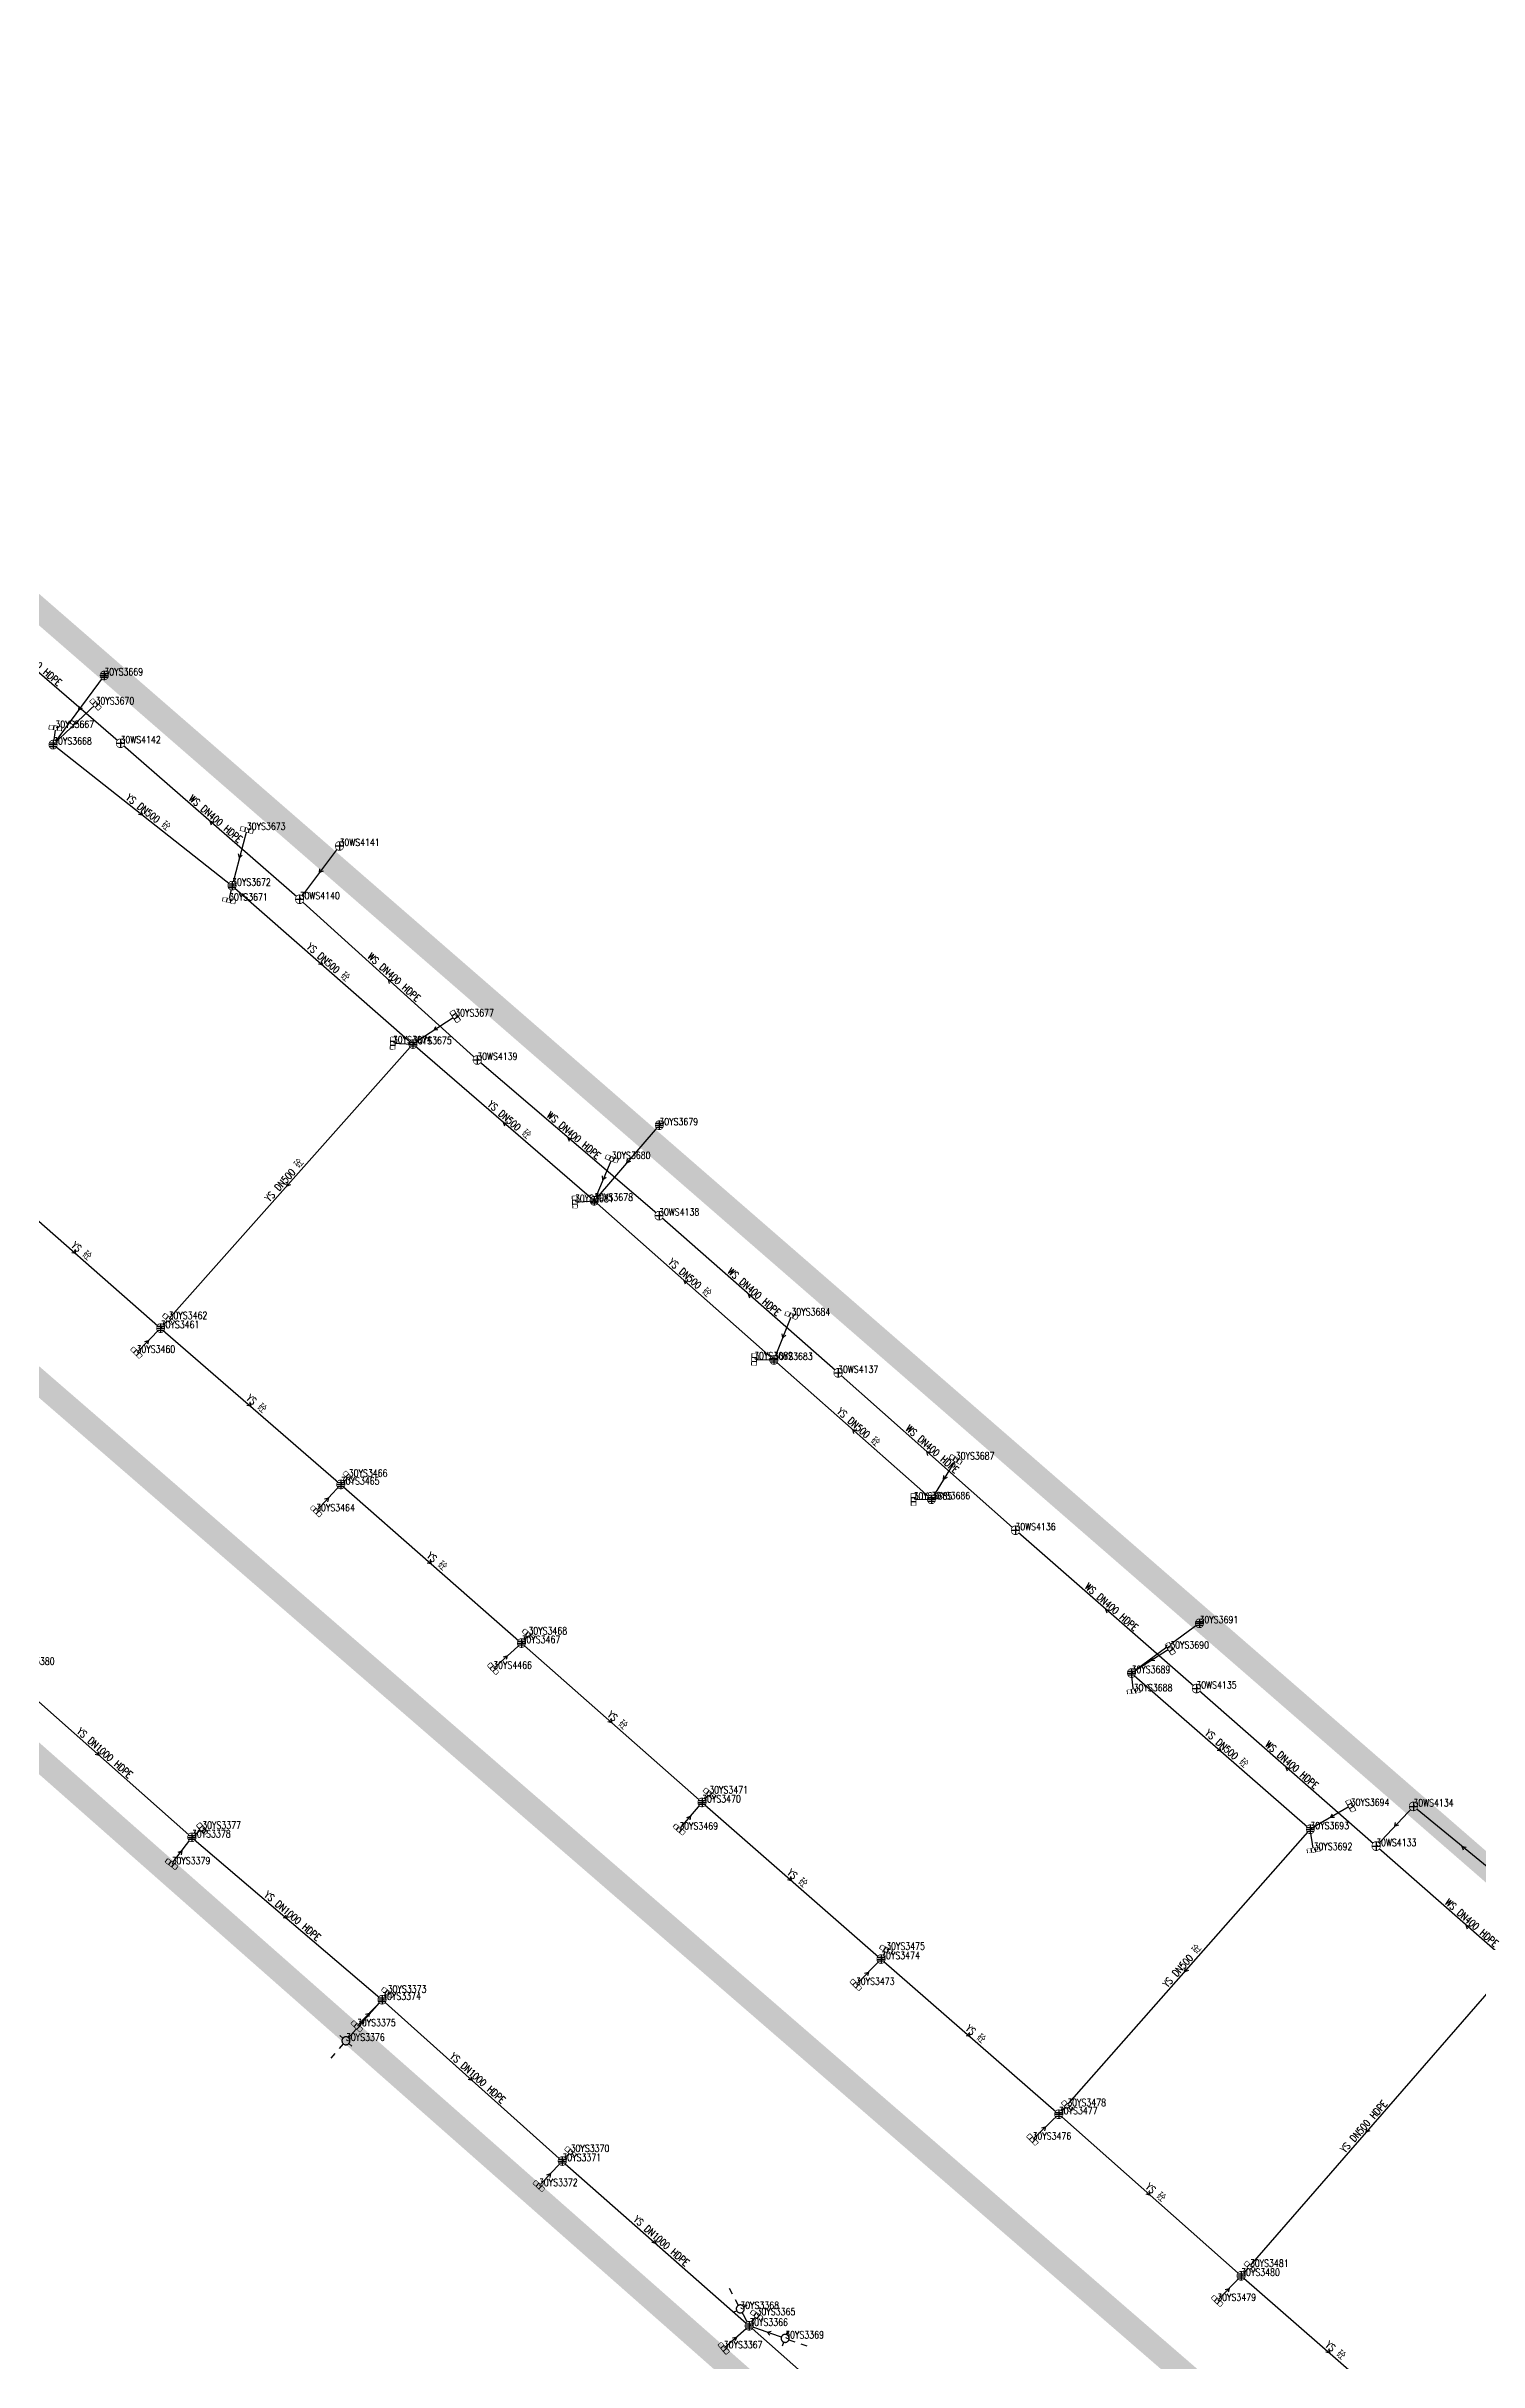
# Model space of a CAD drawing. Extents: x 78813 to 99477, y 2421021 to 2448125.
# Drawn here: x 85092.8 to 85272.8, y 2431211.4 to 2431502.3 of the extents above; entities that cross this region are included whole.
import ezdxf
from ezdxf.enums import TextEntityAlignment as Align

# ---------------------------------------------------------------- set-up
doc = ezdxf.new("R2010")
doc.units = 0
doc.set_wipeout_variables(frame=1)
doc.layers.get('0').update_dxf_attribs({"linetype": 'CONTINUOUS'})
for name, color, linetype in [('DX_WS', 16, 'CONTINUOUS'), ('DX_YS', 42, 'CONTINUOUS'), ('道路', 5, 'CONTINUOUS')]:
    doc.layers.add(name, color=color, linetype=linetype)
for name, color, linetype, true_color in [('WSLINE', 7, 'CONTINUOUS', 0x7f0000), ('YSANNEXE', 7, 'CONTINUOUS', 0xcc9900), ('YSLINE', 7, 'CONTINUOUS', 0xcc9900)]:
    doc.layers.add(name, color=color, linetype=linetype, true_color=true_color)
doc.styles.add('CcNameZT', font='txt.SHX', dxfattribs={"width": 0.8, "bigfont": 'HZTXT.SHX'})
doc.styles.get("Standard").update_dxf_attribs({"font": 'txt.shx', "bigfont": 'hztxt.shx'})

# ---------------------------------------------------------------- blocks, each defined once
blk = doc.blocks.new('PS污水井')
blk.add_lwpolyline([(1, 0), (1, 0.07), (0.99, 0.14), (0.98, 0.21), (0.96, 0.28), (0.94, 0.34), (0.91, 0.41), (0.88, 0.47), (0.85, 0.53), (0.81, 0.59), (0.77, 0.64), (0.72, 0.69), (0.67, 0.74), (0.62, 0.79), (0.56, 0.83), (0.5, 0.87), (0.44, 0.9), (0.37, 0.93), (0.31, 0.95), (0.24, 0.97), (0.17, 0.98), (0.1, 0.99), (0.03, 1), (-0.03, 1), (-0.1, 0.99), (-0.17, 0.98), (-0.24, 0.97), (-0.31, 0.95), (-0.37, 0.93), (-0.44, 0.9), (-0.5, 0.87), (-0.56, 0.83), (-0.62, 0.79), (-0.67, 0.74), (-0.72, 0.69), (-0.77, 0.64), (-0.81, 0.59), (-0.85, 0.53), (-0.88, 0.47), (-0.91, 0.41), (-0.94, 0.34), (-0.96, 0.28), (-0.98, 0.21), (-0.99, 0.14), (-1, 0.07), (-1, 0), (-1, -0.07), (-0.99, -0.14), (-0.98, -0.21), (-0.96, -0.28), (-0.94, -0.34), (-0.91, -0.41), (-0.88, -0.47), (-0.85, -0.53), (-0.81, -0.59), (-0.77, -0.64), (-0.72, -0.69), (-0.67, -0.74), (-0.62, -0.79), (-0.56, -0.83), (-0.5, -0.87), (-0.44, -0.9), (-0.37, -0.93), (-0.31, -0.95), (-0.24, -0.97), (-0.17, -0.98), (-0.1, -0.99), (-0.03, -1), (0.03, -1), (0.1, -0.99), (0.17, -0.98), (0.24, -0.97), (0.31, -0.95), (0.37, -0.93), (0.44, -0.9), (0.5, -0.87), (0.56, -0.83), (0.62, -0.79), (0.67, -0.74), (0.72, -0.69), (0.77, -0.64), (0.81, -0.59), (0.85, -0.53), (0.88, -0.47), (0.91, -0.41), (0.94, -0.34), (0.96, -0.28), (0.98, -0.21), (0.99, -0.14), (1, 0)], close=True)
blk.add_wipeout([(1, 0), (1, 0.07), (0.99, 0.14), (0.98, 0.21), (0.96, 0.28), (0.94, 0.34), (0.91, 0.41), (0.88, 0.47), (0.85, 0.53), (0.81, 0.59), (0.77, 0.64), (0.72, 0.69), (0.67, 0.74), (0.62, 0.79), (0.56, 0.83), (0.5, 0.87), (0.44, 0.9), (0.37, 0.93), (0.31, 0.95), (0.24, 0.97), (0.17, 0.98), (0.1, 0.99), (0.03, 1), (-0.03, 1), (-0.1, 0.99), (-0.17, 0.98), (-0.24, 0.97), (-0.31, 0.95), (-0.37, 0.93), (-0.44, 0.9), (-0.5, 0.87), (-0.56, 0.83), (-0.62, 0.79), (-0.67, 0.74), (-0.72, 0.69), (-0.77, 0.64), (-0.81, 0.59), (-0.85, 0.53), (-0.88, 0.47), (-0.91, 0.41), (-0.94, 0.34), (-0.96, 0.28), (-0.98, 0.21), (-0.99, 0.14), (-1, 0.07), (-1, 0), (-1, -0.07), (-0.99, -0.14), (-0.98, -0.21), (-0.96, -0.28), (-0.94, -0.34), (-0.91, -0.41), (-0.88, -0.47), (-0.85, -0.53), (-0.81, -0.59), (-0.77, -0.64), (-0.72, -0.69), (-0.67, -0.74), (-0.62, -0.79), (-0.56, -0.83), (-0.5, -0.87), (-0.44, -0.9), (-0.37, -0.93), (-0.31, -0.95), (-0.24, -0.97), (-0.17, -0.98), (-0.1, -0.99), (-0.03, -1), (0.03, -1), (0.1, -0.99), (0.17, -0.98), (0.24, -0.97), (0.31, -0.95), (0.37, -0.93), (0.44, -0.9), (0.5, -0.87), (0.56, -0.83), (0.62, -0.79), (0.67, -0.74), (0.72, -0.69), (0.77, -0.64), (0.81, -0.59), (0.85, -0.53), (0.88, -0.47), (0.91, -0.41), (0.94, -0.34), (0.96, -0.28), (0.98, -0.21), (0.99, -0.14)])
for p, q in [((-1, 0), (0, 0)), ((0, 1), (0, 0)), ((0, 0), (0, -1)), ((0, 0), (1, 0))]:
    blk.add_line(p, q)
blk = doc.blocks.new('LX')
for p, q in [((-0.866, 0.5), (0, 0)), ((0, 0), (-0.866, -0.5))]:
    blk.add_line(p, q)
blk = doc.blocks.new('PS雨水井')
blk.add_lwpolyline([(1, 0), (1, 0.07), (0.99, 0.14), (0.98, 0.21), (0.96, 0.28), (0.94, 0.34), (0.91, 0.41), (0.88, 0.47), (0.85, 0.53), (0.81, 0.59), (0.77, 0.64), (0.72, 0.69), (0.67, 0.74), (0.62, 0.79), (0.56, 0.83), (0.5, 0.87), (0.44, 0.9), (0.37, 0.93), (0.31, 0.95), (0.24, 0.97), (0.17, 0.98), (0.1, 0.99), (0.03, 1), (-0.03, 1), (-0.1, 0.99), (-0.17, 0.98), (-0.24, 0.97), (-0.31, 0.95), (-0.37, 0.93), (-0.44, 0.9), (-0.5, 0.87), (-0.56, 0.83), (-0.62, 0.79), (-0.67, 0.74), (-0.72, 0.69), (-0.77, 0.64), (-0.81, 0.59), (-0.85, 0.53), (-0.88, 0.47), (-0.91, 0.41), (-0.94, 0.34), (-0.96, 0.28), (-0.98, 0.21), (-0.99, 0.14), (-1, 0.07), (-1, 0), (-1, -0.07), (-0.99, -0.14), (-0.98, -0.21), (-0.96, -0.28), (-0.94, -0.34), (-0.91, -0.41), (-0.88, -0.47), (-0.85, -0.53), (-0.81, -0.59), (-0.77, -0.64), (-0.72, -0.69), (-0.67, -0.74), (-0.62, -0.79), (-0.56, -0.83), (-0.5, -0.87), (-0.44, -0.9), (-0.37, -0.93), (-0.31, -0.95), (-0.24, -0.97), (-0.17, -0.98), (-0.1, -0.99), (-0.03, -1), (0.03, -1), (0.1, -0.99), (0.17, -0.98), (0.24, -0.97), (0.31, -0.95), (0.37, -0.93), (0.44, -0.9), (0.5, -0.87), (0.56, -0.83), (0.62, -0.79), (0.67, -0.74), (0.72, -0.69), (0.77, -0.64), (0.81, -0.59), (0.85, -0.53), (0.88, -0.47), (0.91, -0.41), (0.94, -0.34), (0.96, -0.28), (0.98, -0.21), (0.99, -0.14), (1, 0)], close=True)
blk.add_wipeout([(1, 0), (1, 0.07), (0.99, 0.14), (0.98, 0.21), (0.96, 0.28), (0.94, 0.34), (0.91, 0.41), (0.88, 0.47), (0.85, 0.53), (0.81, 0.59), (0.77, 0.64), (0.72, 0.69), (0.67, 0.74), (0.62, 0.79), (0.56, 0.83), (0.5, 0.87), (0.44, 0.9), (0.37, 0.93), (0.31, 0.95), (0.24, 0.97), (0.17, 0.98), (0.1, 0.99), (0.03, 1), (-0.03, 1), (-0.1, 0.99), (-0.17, 0.98), (-0.24, 0.97), (-0.31, 0.95), (-0.37, 0.93), (-0.44, 0.9), (-0.5, 0.87), (-0.56, 0.83), (-0.62, 0.79), (-0.67, 0.74), (-0.72, 0.69), (-0.77, 0.64), (-0.81, 0.59), (-0.85, 0.53), (-0.88, 0.47), (-0.91, 0.41), (-0.94, 0.34), (-0.96, 0.28), (-0.98, 0.21), (-0.99, 0.14), (-1, 0.07), (-1, 0), (-1, -0.07), (-0.99, -0.14), (-0.98, -0.21), (-0.96, -0.28), (-0.94, -0.34), (-0.91, -0.41), (-0.88, -0.47), (-0.85, -0.53), (-0.81, -0.59), (-0.77, -0.64), (-0.72, -0.69), (-0.67, -0.74), (-0.62, -0.79), (-0.56, -0.83), (-0.5, -0.87), (-0.44, -0.9), (-0.37, -0.93), (-0.31, -0.95), (-0.24, -0.97), (-0.17, -0.98), (-0.1, -0.99), (-0.03, -1), (0.03, -1), (0.1, -0.99), (0.17, -0.98), (0.24, -0.97), (0.31, -0.95), (0.37, -0.93), (0.44, -0.9), (0.5, -0.87), (0.56, -0.83), (0.62, -0.79), (0.67, -0.74), (0.72, -0.69), (0.77, -0.64), (0.81, -0.59), (0.85, -0.53), (0.88, -0.47), (0.91, -0.41), (0.94, -0.34), (0.96, -0.28), (0.98, -0.21), (0.99, -0.14)])
for p, q in [((-1, 0), (0, 0)), ((-0.88, 0.48), (0, 0.47)), ((0, 1), (0, 0)), ((0, 0.47), (0.88, 0.47)), ((0, 0), (0, -1)), ((0, 0), (1, 0)), ((-0.88, -0.48), (0, -0.48)), ((0, -0.48), (0.88, -0.48))]:
    blk.add_line(p, q)
blk = doc.blocks.new('PS雨篦')
blk.add_lwpolyline([(-1.5, 0.5), (0, 0.5), (1.5, 0.5), (1.5, -0.5), (0, -0.5), (-1.5, -0.5)], close=True)
blk.add_wipeout([(-1.5, 0.5), (0, 0.5), (1.5, 0.5), (1.5, -0.5), (0, -0.5), (-1.5, -0.5)])
for p, q in [((-0.51, -0.5), (-0.51, 0.5)), ((0.49, -0.5), (0.49, 0.5))]:
    blk.add_line(p, q)
blk = doc.blocks.new('PS预留口')
blk.add_lwpolyline([(4.2, 0), (5.8, 0)])
blk.add_wipeout([(1, 0), (1, 0.07), (0.99, 0.14), (0.98, 0.21), (0.96, 0.28), (0.94, 0.34), (0.91, 0.41), (0.88, 0.47), (0.85, 0.53), (0.81, 0.59), (0.77, 0.64), (0.72, 0.69), (0.67, 0.74), (0.62, 0.79), (0.56, 0.83), (0.5, 0.87), (0.44, 0.9), (0.37, 0.93), (0.31, 0.95), (0.24, 0.97), (0.17, 0.98), (0.1, 0.99), (0.03, 1), (-0.03, 1), (-0.1, 0.99), (-0.17, 0.98), (-0.24, 0.97), (-0.31, 0.95), (-0.37, 0.93), (-0.44, 0.9), (-0.5, 0.87), (-0.56, 0.83), (-0.62, 0.79), (-0.67, 0.74), (-0.72, 0.69), (-0.77, 0.64), (-0.81, 0.59), (-0.85, 0.53), (-0.88, 0.47), (-0.91, 0.41), (-0.94, 0.34), (-0.96, 0.28), (-0.98, 0.21), (-0.99, 0.14), (-1, 0.07), (-1, 0), (-1, -0.07), (-0.99, -0.14), (-0.98, -0.21), (-0.96, -0.28), (-0.94, -0.34), (-0.91, -0.41), (-0.88, -0.47), (-0.85, -0.53), (-0.81, -0.59), (-0.77, -0.64), (-0.72, -0.69), (-0.67, -0.74), (-0.62, -0.79), (-0.56, -0.83), (-0.5, -0.87), (-0.44, -0.9), (-0.37, -0.93), (-0.31, -0.95), (-0.24, -0.97), (-0.17, -0.98), (-0.1, -0.99), (-0.03, -1), (0.03, -1), (0.1, -0.99), (0.17, -0.98), (0.24, -0.97), (0.31, -0.95), (0.37, -0.93), (0.44, -0.9), (0.5, -0.87), (0.56, -0.83), (0.62, -0.79), (0.67, -0.74), (0.72, -0.69), (0.77, -0.64), (0.81, -0.59), (0.85, -0.53), (0.88, -0.47), (0.91, -0.41), (0.94, -0.34), (0.96, -0.28), (0.98, -0.21), (0.99, -0.14)])
blk.add_line((1, 0), (2.6, 0))
blk.add_lwpolyline([(1, 0), (1, 0.07), (0.99, 0.14), (0.98, 0.21), (0.96, 0.28), (0.94, 0.34), (0.91, 0.41), (0.88, 0.47), (0.85, 0.53), (0.81, 0.59), (0.77, 0.64), (0.72, 0.69), (0.67, 0.74), (0.62, 0.79), (0.56, 0.83), (0.5, 0.87), (0.44, 0.9), (0.37, 0.93), (0.31, 0.95), (0.24, 0.97), (0.17, 0.98), (0.1, 0.99), (0.03, 1), (-0.03, 1), (-0.1, 0.99), (-0.17, 0.98), (-0.24, 0.97), (-0.31, 0.95), (-0.37, 0.93), (-0.44, 0.9), (-0.5, 0.87), (-0.56, 0.83), (-0.62, 0.79), (-0.67, 0.74), (-0.72, 0.69), (-0.77, 0.64), (-0.81, 0.59), (-0.85, 0.53), (-0.88, 0.47), (-0.91, 0.41), (-0.94, 0.34), (-0.96, 0.28), (-0.98, 0.21), (-0.99, 0.14), (-1, 0.07), (-1, 0), (-1, -0.07), (-0.99, -0.14), (-0.98, -0.21), (-0.96, -0.28), (-0.94, -0.34), (-0.91, -0.41), (-0.88, -0.47), (-0.85, -0.53), (-0.81, -0.59), (-0.77, -0.64), (-0.72, -0.69), (-0.67, -0.74), (-0.62, -0.79), (-0.56, -0.83), (-0.5, -0.87), (-0.44, -0.9), (-0.37, -0.93), (-0.31, -0.95), (-0.24, -0.97), (-0.17, -0.98), (-0.1, -0.99), (-0.03, -1), (0.03, -1), (0.1, -0.99), (0.17, -0.98), (0.24, -0.97), (0.31, -0.95), (0.37, -0.93), (0.44, -0.9), (0.5, -0.87), (0.56, -0.83), (0.62, -0.79), (0.67, -0.74), (0.72, -0.69), (0.77, -0.64), (0.81, -0.59), (0.85, -0.53), (0.88, -0.47), (0.91, -0.41), (0.94, -0.34), (0.96, -0.28), (0.98, -0.21), (0.99, -0.14), (1, 0)], close=True)
for points in [[(0, 1), (0, 2)], [(0, -2), (0, -1)]]:
    blk.add_lwpolyline(points)

msp = doc.modelspace()

# ---------------------------------------------------------------- linework, layer by layer
at = {"layer": 'WSLINE'}
for p, q in [((85102.1, 2431414.73), (85079.19, 2431434.49)), ((85124.61, 2431395.13), (85102.1, 2431414.73)), ((85129.62, 2431401.83), (85124.61, 2431395.13)), ((85146.93, 2431374.94), (85124.61, 2431395.13)), ((85169.77, 2431355.38), (85146.93, 2431374.94)), ((85192.27, 2431335.63), (85169.77, 2431355.38)), ((85214.55, 2431315.85), (85192.27, 2431335.63)), ((85237.29, 2431295.96), (85214.55, 2431315.85)), ((85259.88, 2431276.17), (85237.29, 2431295.96)), ((85264.56, 2431281.16), (85259.88, 2431276.17)), ((85276.84, 2431271.1), (85264.56, 2431281.16)), ((85282.51, 2431256.28), (85259.88, 2431276.17))]:
    msp.add_line(p, q, dxfattribs=at)
at = {"layer": 'YSLINE'}
for p, q in [((85100.07, 2431423.26), (85093.63, 2431414.56)), ((85098.96, 2431419.62), (85093.63, 2431414.56)), ((85093.92, 2431416.66), (85093.63, 2431414.56)), ((85117.97, 2431403.84), (85116.12, 2431396.84)), ((85115.74, 2431394.97), (85116.12, 2431396.84)), ((85144.15, 2431380.42), (85138.85, 2431376.94)), ((85138.85, 2431376.94), (85107.15, 2431341.25)), ((85136.32, 2431377.05), (85138.85, 2431376.94)), ((85163.83, 2431362.52), (85161.63, 2431357.25)), ((85085.79, 2431359.98), (85107.15, 2431341.25)), ((85159.2, 2431357.08), (85161.63, 2431357.25)), ((85104.11, 2431338.16), (85107.15, 2431341.25)), ((85108.14, 2431342.39), (85107.15, 2431341.25)), ((85107.15, 2431341.25), (85129.78, 2431321.61)), ((85186.41, 2431342.85), (85184.21, 2431337.25)), ((85181.72, 2431337.32), (85184.21, 2431337.25)), ((85207.05, 2431324.75), (85204, 2431319.74)), ((85126.68, 2431318.25), (85129.78, 2431321.61)), ((85130.78, 2431322.58), (85129.78, 2431321.61)), ((85129.78, 2431321.61), (85152.49, 2431301.68)), ((85201.75, 2431319.71), (85204, 2431319.74)), ((85148.93, 2431298.46), (85152.49, 2431301.68)), ((85153.36, 2431302.77), (85152.49, 2431301.68)), ((85152.49, 2431301.68), (85175.18, 2431281.66)), ((85234.01, 2431300.99), (85229.14, 2431297.91)), ((85087.78, 2431297.88), (85111.07, 2431277.27)), ((85229.41, 2431295.62), (85229.14, 2431297.91)), ((85176.08, 2431282.79), (85175.18, 2431281.66)), ((85172.31, 2431278.24), (85175.18, 2431281.66)), ((85175.18, 2431281.66), (85197.67, 2431261.98)), ((85256.68, 2431281.23), (85251.61, 2431278.29)), ((85108.52, 2431273.9), (85111.07, 2431277.27)), ((85112.37, 2431278.35), (85111.07, 2431277.27)), ((85111.07, 2431277.27), (85134.97, 2431256.87)), ((85251.61, 2431278.29), (85220, 2431242.48)), ((85252.02, 2431275.67), (85251.61, 2431278.29)), ((85198.31, 2431263.15), (85197.67, 2431261.98)), ((85194.5, 2431258.73), (85197.67, 2431261.98)), ((85197.67, 2431261.98), (85220, 2431242.48)), ((85130.43, 2431251.71), (85134.97, 2431256.87)), ((85131.81, 2431253.53), (85134.97, 2431256.87)), ((85135.67, 2431257.75), (85134.97, 2431256.87)), ((85134.97, 2431256.87), (85157.62, 2431236.6)), ((85274.35, 2431258.29), (85242.91, 2431222.18)), ((85216.7, 2431239.29), (85220, 2431242.48)), ((85221.06, 2431243.5), (85220, 2431242.48)), ((85220, 2431242.48), (85242.91, 2431222.18)), ((85154.68, 2431233.46), (85157.62, 2431236.6)), ((85158.66, 2431237.75), (85157.62, 2431236.6)), ((85157.62, 2431236.6), (85181.1, 2431215.9)), ((85239.91, 2431219.02), (85242.91, 2431222.18)), ((85244.01, 2431223.31), (85242.91, 2431222.18)), ((85242.91, 2431222.18), (85265.2, 2431202.78)), ((85177.9, 2431213.08), (85181.1, 2431215.9)), ((85179.98, 2431218.02), (85181.1, 2431215.9)), ((85182.03, 2431217.23), (85181.1, 2431215.9)), ((85181.1, 2431215.9), (85204.04, 2431195.61)), ((85185.62, 2431214.32), (85181.1, 2431215.9))]:
    msp.add_line(p, q, dxfattribs=at)

# ---------------------------------------------------------------- block references
at = {"layer": 'DX_WS', "yscale": 0.5, "zscale": 0.5}
for p, xscale, rotation in [((85113.36, 2431404.93), 0.5000000000826827, 139.2287442066078), ((85127.11, 2431398.48), 0.4999999999587626, 233.1938226147921), ((85135.77, 2431385.04), 0.4999999998782457, 138.082828643291), ((85158.35, 2431365.16), 0.5000000000826827, 139.2287442066078), ((85181.02, 2431345.5), 0.5000000000124648, 138.6557864201895), ((85203.41, 2431325.74), 0.5000000000124648, 138.6557864201895), ((85225.92, 2431305.9), 0.5000000000124648, 138.6557864201895), ((85248.58, 2431286.06), 0.5000000000124648, 138.6557864201895), ((85262.22, 2431278.66), 0.5000000000041096, 226.8912868717683), ((85270.7, 2431276.13), 0.5000000000554489, 140.9476175954953), ((85271.19, 2431266.22), 0.5000000000124648, 138.6557864201895)]:
    msp.add_blockref('LX', p, dxfattribs=dict(at, xscale=xscale, rotation=rotation))
at = {"layer": 'YSANNEXE', "yscale": 0.5, "zscale": 0.5}
for p, xscale, rotation in [((85104.88, 2431405.7), 0.4999999999654123, 322.0022808685885), ((85117.05, 2431400.34), 0.5000000001453376, 254.9662188368585), ((85127.49, 2431386.89), 0.4999999998866608, 318.5645341074481), ((85141.5, 2431378.68), 0.4999999999887741, 213.1402997866609), ((85150.24, 2431367.1), 0.5000000000826827, 139.2287442066078), ((85123, 2431359.1), 0.50000000014632, 228.6101602728715), ((85162.73, 2431359.89), 0.4999999998604032, 247.5177674905042), ((85096.47, 2431350.62), 0.4999999998866608, 318.5645341074481), ((85172.92, 2431347.25), 0.5000000000124648, 138.6557864201895), ((85185.31, 2431340.05), 0.5000000001442558, 248.6636830929885), ((85118.47, 2431331.43), 0.5000000001204519, 319.1374918729616), ((85194.11, 2431328.5), 0.5000000000124648, 138.6557864201895), ((85141.14, 2431311.64), 0.4999999998866608, 318.5645341074481), ((85163.84, 2431291.67), 0.4999999998866608, 318.5645341074481), ((85240.38, 2431288.1), 0.5000000001204519, 319.1374918729616), ((85099.43, 2431287.57), 0.4999999998866608, 318.5645341074481), ((85186.43, 2431271.82), 0.4999999998866608, 318.5645341074481), ((85123.02, 2431267.07), 0.4999999999088414, 319.7104496964721), ((85235.81, 2431260.39), 0.50000000014632, 228.6101602728715), ((85208.84, 2431252.23), 0.5000000001204519, 319.1374918729616), ((85146.3, 2431246.74), 0.4999999999871826, 317.9915762995381), ((85258.63, 2431240.23), 0.5000000001008229, 229.1831180618362), ((85231.46, 2431232.33), 0.4999999998866608, 318.5645341074481), ((85169.36, 2431226.25), 0.4999999998866608, 318.5645341074481), ((85254.06, 2431212.48), 0.5000000001204519, 319.1374918729616)]:
    msp.add_blockref('LX', p, dxfattribs=dict(at, xscale=xscale, rotation=rotation))

# ---------------------------------------------------------------- texts
at = {"layer": 'DX_WS', "style": 'CcNameZT', "width": 0.8}
for rotation, p in [(319.2188, (85090.81, 2431424.8, 0.87)), (318.9504, (85113.52, 2431405.12, 0.79)), (317.8782, (85135.94, 2431385.22, 1.02)), (319.4132, (85158.52, 2431365.35, 0.95)), (318.7314, (85181.19, 2431345.69, 0.99)), (318.4086, (85203.58, 2431325.93, 1.17)), (318.803, (85226.09, 2431306.09, 1.16)), (318.7775, (85248.75, 2431286.25, 0.99)), (318.6924, (85271.36, 2431266.41, 0.72))]:
    msp.add_text(' WS DN400 HDPE', height=0.9, rotation=rotation, dxfattribs=at).set_placement(p, align=Align.CENTER)
at = {"layer": 'DX_YS', "style": 'CcNameZT', "width": 0.8}
for s, rotation, p in [(' YS DN500 砼', 321.7612, (85105.03, 2431405.9, 1.87)), (' YS DN500 砼', 318.7975, (85127.65, 2431387.08, 1.8)), (' YS DN500 砼', 319.1604, (85150.4, 2431367.29, 1.77)), (' YS DN500 砼', 48.3929, (85122.81, 2431359.27, 1.78)), (' YS 砼', 318.7604, (85096.64, 2431350.81, 1.6)), (' YS DN500 砼', 318.4668, (85173.09, 2431347.44, 2.02)), (' YS 砼', 319.0353, (85118.63, 2431331.62, 1.45)), (' YS DN500 砼', 318.5082, (85194.27, 2431328.69, 2.18)), (' YS 砼', 318.7322, (85141.3, 2431311.83, 1.43)), (' YS 砼', 318.5709, (85164, 2431291.85, 1.45)), (' YS DN1000 HDPE', 318.4998, (85099.59, 2431287.76, 1.9)), (' YS DN500 砼', 318.8838, (85240.54, 2431288.29, 2)), (' YS 砼', 318.8157, (85186.59, 2431272, 1.54)), (' YS DN1000 HDPE', 319.5142, (85123.18, 2431267.26, 1.7)), (' YS DN500 砼', 48.5698, (85235.62, 2431260.55, 1.8)), (' YS 砼', 318.8777, (85209, 2431252.42, 1.54)), (' YS DN1000 HDPE', 318.1778, (85146.46, 2431246.92, 1.69)), (' YS DN500 HDPE', 48.9571, (85258.45, 2431240.4, 1.8)), (' YS 砼', 318.4524, (85231.62, 2431232.52, 1.68)), (' YS DN1000 HDPE', 318.5992, (85169.53, 2431226.44, 1.75)), (' YS 砼', 318.9624, (85254.22, 2431212.67, 1.48))]:
    msp.add_text(s, height=0.9, rotation=rotation, dxfattribs=at).set_placement(p, align=Align.CENTER)
at = {"layer": 'DX_YS', "width": 0.8}
msp.add_text('30YS3380', height=0.9, dxfattribs=at).set_placement((85088.95, 2431298.95, 2.87))

# ---------------------------------------------------------------- next in the draw order: block references
at = {"layer": 'DX_WS', "xscale": 0.5, "yscale": 0.5, "zscale": 0.5}
for p in [(85102.1, 2431414.73, 0.87), (85129.62, 2431401.83, 0.93), (85124.61, 2431395.13, 0.79), (85146.93, 2431374.94, 1.02), (85169.77, 2431355.38, 0.95), (85192.27, 2431335.63, 0.99), (85214.55, 2431315.85, 1.17), (85237.29, 2431295.96, 1.16), (85264.56, 2431281.16, 1.71), (85259.88, 2431276.17, 1)]:
    msp.add_blockref('PS污水井', p, dxfattribs=at)
at = {"layer": 'DX_YS', "xscale": 0.5, "yscale": 0.5, "zscale": 0.5}
for p in [(85100.07, 2431423.26, 2.09), (85107.15, 2431341.25, 1.45), (85129.78, 2431321.61, 1.43), (85152.49, 2431301.68, 1.45), (85175.18, 2431281.66, 1.54), (85111.07, 2431277.27, 1.7), (85197.67, 2431261.98, 1.54), (85134.97, 2431256.87, 1.69), (85220, 2431242.48, 1.68), (85157.62, 2431236.6, 1.75), (85242.91, 2431222.18, 1.48), (85181.1, 2431215.9, 1.82)]:
    msp.add_blockref('PS雨水井', p, dxfattribs=at)
at = {"layer": 'DX_YS', "yscale": 0.5, "zscale": 0.5}
for name, p, xscale, rotation in [('PS雨篦', (85098.96, 2431419.62, 3.01), 0.4999999999910195, 133.4938702862937), ('PS雨篦', (85144.15, 2431380.42, 2.87), 0.4999999999874391, 123.2517668681126), ('PS雨篦', (85104.11, 2431338.16, 2.81), 0.4999999999226714, 315.4385033584098), ('PS雨篦', (85207.05, 2431324.75, 3.04), 0.4999999999818792, 148.6302541734585), ('PS雨篦', (85126.68, 2431318.25, 2.73), 0.4999999998778237, 317.233934886899), ('PS雨篦', (85148.93, 2431298.46, 2.85), 0.4999999998703968, 312.0502646623921), ('PS雨篦', (85256.68, 2431281.23, 2.85), 0.5000000000962743, 120.0565583315131), ('PS雨篦', (85172.31, 2431278.24, 2.66), 0.4999999998795457, 319.9839045606122), ('PS雨篦', (85108.52, 2431273.9, 2.86), 0.5000000000190166, 322.9509857765606), ('PS雨篦', (85252.02, 2431275.67, 2.75), 0.5000000000180412, 8.846071917529), ('PS雨篦', (85194.5, 2431258.73, 2.57), 0.5000000000127234, 315.5803488069025), ('PS雨篦', (85131.81, 2431253.53, 2.68), 0.4999999998887677, 316.6033696988107), ('PS雨篦', (85216.7, 2431239.29, 2.64), 0.5000000000972197, 314.02030322403), ('PS雨篦', (85154.68, 2431233.46, 2.84), 0.4999999999207823, 316.921703269476), ('PS雨篦', (85239.91, 2431219.02, 2.48), 0.5000000001273474, 316.3754293159919), ('PS雨篦', (85177.9, 2431213.08, 2.64), 0.5000000000269074, 311.3401121746136), ('PS预留口', (85185.62, 2431214.32, 1.48), 0.5000000000554687, 340.7246420894186)]:
    msp.add_blockref(name, p, dxfattribs=dict(at, xscale=xscale, rotation=rotation))

# ---------------------------------------------------------------- next in the draw order: linework, layer by layer
at = {"layer": 'YSLINE'}
for p, q in [((85093.63, 2431414.56), (85116.12, 2431396.84)), ((85116.12, 2431396.84), (85138.85, 2431376.94)), ((85161.63, 2431357.25), (85138.85, 2431376.94)), ((85169.81, 2431366.75), (85161.63, 2431357.25)), ((85184.21, 2431337.25), (85161.63, 2431357.25)), ((85204, 2431319.74), (85184.21, 2431337.25)), ((85237.68, 2431304.16), (85229.14, 2431297.91)), ((85229.14, 2431297.91), (85251.61, 2431278.29))]:
    msp.add_line(p, q, dxfattribs=at)

# ---------------------------------------------------------------- next in the draw order: block references
at = {"layer": 'DX_YS', "yscale": 0.5, "zscale": 0.5}
for name, p, xscale, rotation in [('PS雨篦', (85108.14, 2431342.39, 2.48), 0.499999999951234, 139.0396053207728), ('PS雨篦', (85130.78, 2431322.58, 2.53), 0.5000000001596924, 134.069388962299), ('PS雨篦', (85153.36, 2431302.77, 2.56), 0.4999999998673809, 141.8335563303675), ('PS雨篦', (85176.08, 2431282.79, 2.54), 0.5000000000951362, 141.4393514410418), ('PS雨篦', (85112.37, 2431278.35, 2.77), 0.4999999998946635, 129.5619458708048), ('PS雨篦', (85198.31, 2431263.15, 2.53), 0.5000000001030374, 151.7137238082368), ('PS雨篦', (85135.67, 2431257.75, 2.5), 0.5000000001133579, 141.4120509385132), ('PS预留口', (85130.43, 2431251.71, 1.96), 0.5000000001697931, 228.682274079874), ('PS雨篦', (85221.06, 2431243.5, 2.16), 0.4999999998649772, 134.1720839511001), ('PS雨篦', (85158.66, 2431237.75, 2.56), 0.5000000000328269, 138.1420858748054), ('PS雨篦', (85244.01, 2431223.31, 2.4), 0.499999999908314, 135.798226641106), ('PS雨篦', (85182.03, 2431217.23, 2.46), 0.4999999999535281, 145.2713336445463)]:
    msp.add_blockref(name, p, dxfattribs=dict(at, xscale=xscale, rotation=rotation))
at = {"layer": 'YSANNEXE', "yscale": 0.5, "zscale": 0.5}
for p, xscale, rotation in [((85096.85, 2431418.91), 0.5000000001360696, 233.7667804250902), ((85105.63, 2431339.71), 0.499999999860744, 45.26366580035281), ((85205.53, 2431322.24), 0.4999999999019759, 238.350442767909), ((85128.23, 2431319.93), 0.5000000000658894, 46.98253920664027), ((85150.71, 2431300.07), 0.499999999918455, 41.82591903435983), ((85173.74, 2431279.95), 0.5000000000087907, 49.84732817702908), ((85254.15, 2431279.76), 0.5000000000630005, 210.2755108237795), ((85109.8, 2431275.59), 0.5000000001174205, 52.71211716297351), ((85196.09, 2431260.35), 0.4999999998289463, 45.83662359235585), ((85133.39, 2431255.2), 0.5000000000947901, 46.40958141678438), ((85218.35, 2431240.88), 0.5000000000362423, 44.11775023038089), ((85156.15, 2431235.03), 0.5000000000658894, 46.98253920664027), ((85241.41, 2431220.6), 0.5000000000947901, 46.40958141678438), ((85179.5, 2431214.49), 0.4999999998787904, 41.25296123318996)]:
    msp.add_blockref('LX', p, dxfattribs=dict(at, xscale=xscale, rotation=rotation))

# ---------------------------------------------------------------- next in the draw order: texts
at = {"layer": 'DX_WS', "style": 'CcNameZT', "width": 0.8}
for s, p in [('30WS4142', (85102.1, 2431414.73, 0.87)), ('30WS4141', (85129.62, 2431401.83, 0.93)), ('30WS4140', (85124.61, 2431395.13, 0.79)), ('30WS4139', (85146.93, 2431374.94, 1.02)), ('30WS4138', (85169.77, 2431355.38, 0.95)), ('30WS4137', (85192.27, 2431335.63, 0.99)), ('30WS4136', (85214.55, 2431315.85, 1.17)), ('30WS4135', (85237.29, 2431295.96, 1.16)), ('30WS4134', (85264.56, 2431281.16, 1.71)), ('30WS4133', (85259.88, 2431276.17, 1))]:
    msp.add_text(s, height=0.9, dxfattribs=at).set_placement(p)
at = {"layer": 'DX_YS', "width": 0.8}
for s, p in [('30YS3669', (85100.07, 2431423.26, 2.09)), ('30YS3670', (85098.96, 2431419.62, 3.01)), ('30YS3677', (85144.15, 2431380.42, 2.87)), ('30YS3460', (85104.11, 2431338.16, 2.81)), ('30YS3687', (85207.05, 2431324.75, 3.04)), ('30YS3464', (85126.68, 2431318.25, 2.73)), ('30YS4466', (85148.93, 2431298.46, 2.85)), ('30YS3694', (85256.68, 2431281.23, 2.85)), ('30YS3469', (85172.31, 2431278.24, 2.66)), ('30YS3379', (85108.52, 2431273.9, 2.86)), ('30YS3473', (85194.5, 2431258.73, 2.57)), ('30YS3476', (85216.7, 2431239.29, 2.64)), ('30YS3372', (85154.68, 2431233.46, 2.84)), ('30YS3479', (85239.91, 2431219.02, 2.48)), ('30YS3367', (85177.9, 2431213.08, 2.64)), ('30YS3369', (85185.62, 2431214.32, 1.48))]:
    msp.add_text(s, height=0.9, dxfattribs=at).set_placement(p)

# ---------------------------------------------------------------- next in the draw order: block references
at = {"layer": 'DX_YS', "xscale": 0.5, "yscale": 0.5, "zscale": 0.5}
for p in [(85093.63, 2431414.56, 1.87), (85116.12, 2431396.84, 1.8), (85138.85, 2431376.94, 1.78), (85169.81, 2431366.75, 2.03), (85161.63, 2431357.25, 1.77), (85184.21, 2431337.25, 2.02), (85204, 2431319.74, 2.18), (85237.68, 2431304.16, 2.3), (85229.14, 2431297.91, 2), (85251.61, 2431278.29, 1.8)]:
    msp.add_blockref('PS雨水井', p, dxfattribs=at)
at = {"layer": 'DX_YS', "yscale": 0.5, "zscale": 0.5}
for name, p, xscale, rotation in [('PS雨篦', (85117.97, 2431403.84, 2.9), 0.4999999999993944, 165.2193983833819), ('PS雨篦', (85136.32, 2431377.05, 2.68), 0.5000000001783191, 267.5989726835307), ('PS雨篦', (85163.83, 2431362.52, 2.78), 0.4999999999565988, 157.408688031466), ('PS雨篦', (85159.2, 2431357.08, 2.65), 0.4999999999173905, 273.9969081470083), ('PS雨篦', (85186.41, 2431342.85, 2.83), 0.4999999999965254, 158.5313518794041), ('PS雨篦', (85181.72, 2431337.32, 2.81), 0.500000000014643, 268.3896994018054), ('PS雨篦', (85201.75, 2431319.71, 3), 0.5000000000430642, 270.9903868960508), ('PS雨篦', (85234.01, 2431300.99, 2.95), 0.5000000001131739, 122.3065934847683), ('PS预留口', (85179.98, 2431218.02, 2.35), 0.5000000000247884, 117.9084245738562)]:
    msp.add_blockref(name, p, dxfattribs=dict(at, xscale=xscale, rotation=rotation))
at = {"layer": 'YSANNEXE', "yscale": 0.5, "zscale": 0.5}
for p, xscale, rotation in [((85132.7, 2431254.29), 0.500000000158134, 48.70141260181136), ((85183.36, 2431215.11), 0.4999999999583155, 161.0011404440489)]:
    msp.add_blockref('LX', p, dxfattribs=dict(at, xscale=xscale, rotation=rotation))

# ---------------------------------------------------------------- next in the draw order: texts
at = {"layer": 'DX_YS', "width": 0.8}
for s, p in [('30YS3461', (85107.15, 2431341.25, 1.45)), ('30YS3462', (85108.14, 2431342.39, 2.48)), ('30YS3466', (85130.78, 2431322.58, 2.53)), ('30YS3465', (85129.78, 2431321.61, 1.43)), ('30YS3468', (85153.36, 2431302.77, 2.56)), ('30YS3467', (85152.49, 2431301.68, 1.45)), ('30YS3471', (85176.08, 2431282.79, 2.54)), ('30YS3470', (85175.18, 2431281.66, 1.54)), ('30YS3378', (85111.07, 2431277.27, 1.7)), ('30YS3377', (85112.37, 2431278.35, 2.77)), ('30YS3474', (85197.67, 2431261.98, 1.54)), ('30YS3475', (85198.31, 2431263.15, 2.53)), ('30YS3374', (85134.97, 2431256.87, 1.69)), ('30YS3373', (85135.67, 2431257.75, 2.5)), ('30YS3375', (85131.81, 2431253.53, 2.68)), ('30YS3376', (85130.43, 2431251.71, 1.96)), ('30YS3477', (85220, 2431242.48, 1.68)), ('30YS3478', (85221.06, 2431243.5, 2.16)), ('30YS3371', (85157.62, 2431236.6, 1.75)), ('30YS3370', (85158.66, 2431237.75, 2.56)), ('30YS3480', (85242.91, 2431222.18, 1.48)), ('30YS3481', (85244.01, 2431223.31, 2.4))]:
    msp.add_text(s, height=0.9, dxfattribs=at).set_placement(p)

# ---------------------------------------------------------------- next in the draw order: block references
at = {"layer": 'DX_YS', "yscale": 0.5, "zscale": 0.5}
for p, xscale, rotation in [((85093.92, 2431416.66, 2.99), 0.5000000000282098, 172.2287550841871), ((85115.74, 2431394.97, 3), 0.4999999999744432, 348.507428659486), ((85229.41, 2431295.62, 2.83), 0.500000000020027, 6.738932057022114)]:
    msp.add_blockref('PS雨篦', p, dxfattribs=dict(at, xscale=xscale, rotation=rotation))
at = {"layer": 'YSANNEXE', "yscale": 0.5, "zscale": 0.5}
for p, xscale, rotation in [((85165.72, 2431362), 0.5000000001008229, 229.1831180618362), ((85233.41, 2431301.03), 0.4999999998869559, 216.0050887451742), ((85231.58, 2431299.45), 0.4999999999440373, 212.5673419841316)]:
    msp.add_blockref('LX', p, dxfattribs=dict(at, xscale=xscale, rotation=rotation))

# ---------------------------------------------------------------- next in the draw order: texts
at = {"layer": 'DX_YS', "width": 0.8}
for s, p in [('30YS3673', (85117.97, 2431403.84, 2.9)), ('30YS3672', (85116.12, 2431396.84, 1.8)), ('30YS3674', (85136.32, 2431377.05, 2.68)), ('30YS3675', (85138.85, 2431376.94, 1.78)), ('30YS3679', (85169.81, 2431366.75, 2.03)), ('30YS3680', (85163.83, 2431362.52, 2.78)), ('30YS3681', (85159.2, 2431357.08, 2.65)), ('30YS3678', (85161.63, 2431357.25, 1.77)), ('30YS3684', (85186.41, 2431342.85, 2.83)), ('30YS3682', (85181.72, 2431337.32, 2.81)), ('30YS3683', (85184.21, 2431337.25, 2.02)), ('30YS3685', (85201.75, 2431319.71, 3)), ('30YS3686', (85204, 2431319.74, 2.18)), ('30YS3691', (85237.68, 2431304.16, 2.3)), ('30YS3690', (85234.01, 2431300.99, 2.95)), ('30YS3689', (85229.14, 2431297.91, 2)), ('30YS3693', (85251.61, 2431278.29, 1.8)), ('30YS3692', (85252.02, 2431275.67, 2.75)), ('30YS3368', (85179.98, 2431218.02, 2.35)), ('30YS3366', (85181.1, 2431215.9, 1.82)), ('30YS3365', (85182.03, 2431217.23, 2.46))]:
    msp.add_text(s, height=0.9, dxfattribs=at).set_placement(p)

# ---------------------------------------------------------------- next in the draw order: linework, layer by layer
at = {"layer": '道路', "const_width": 3, "flags": 128}
for points in [[(83418.46, 2432865.07), (84960.96, 2431447.82), (86043.08, 2430511), (88488.76, 2428368.31)], [(83917.18, 2432404.64), (83968.25, 2432456.92), (84246.1, 2432203.26), (84401.95, 2432060.17), (85011.11, 2431501.69), (85289.33, 2431259.98)], [(87387.56, 2429283.29), (86552.32, 2430008.08), (86129.28, 2430372.79), (84963.33, 2431400.5)]]:
    msp.add_lwpolyline(points, dxfattribs=at)

# ---------------------------------------------------------------- next in the draw order: block references
at = {"layer": 'YSANNEXE', "xscale": 0.4999999999186057, "yscale": 0.5, "zscale": 0.5, "rotation": 223.453540091652}
msp.add_blockref('LX', (85096.3, 2431417.09), dxfattribs=at)

# ---------------------------------------------------------------- next in the draw order: texts
at = {"layer": 'DX_YS', "width": 0.8}
for s, p in [('30YS3667', (85093.92, 2431416.66, 2.99)), ('30YS3668', (85093.63, 2431414.56, 1.87)), ('30YS3671', (85115.74, 2431394.97, 3)), ('30YS3688', (85229.41, 2431295.62, 2.83))]:
    msp.add_text(s, height=0.9, dxfattribs=at).set_placement(p)

doc.saveas('drawing.dxf')
